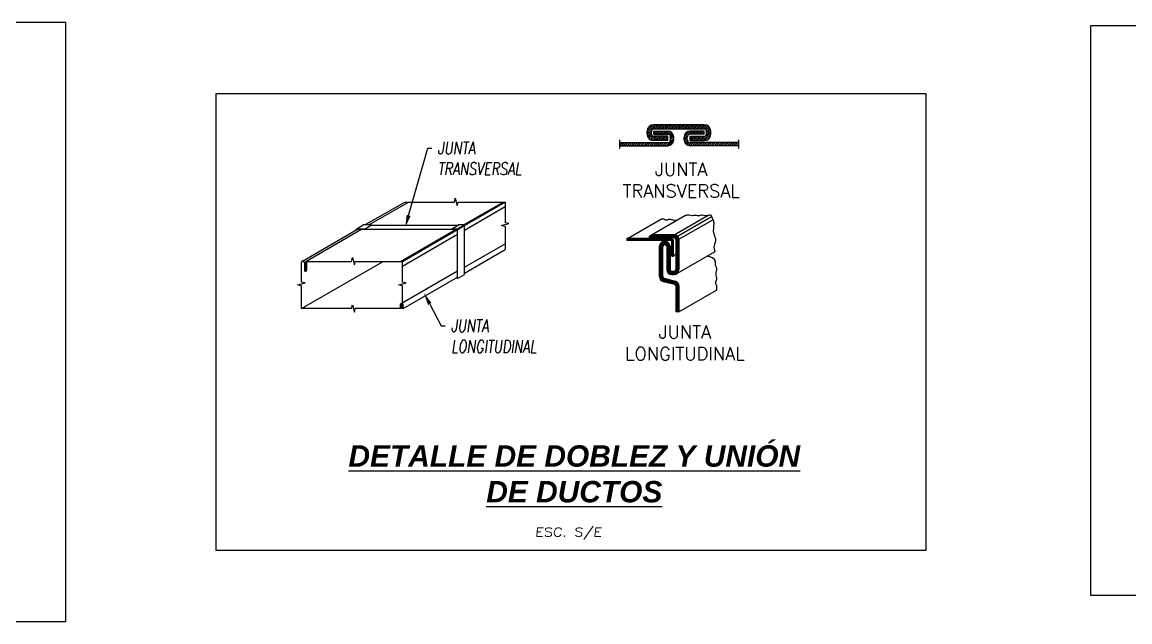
# Model space of a CAD drawing. Header units: millimetres. Extents: x 0 to 226526, y 0 to 8187996.
# Drawn here: x 226497.71 to 226514.44, y 8187907.94 to 8187916.99 of the extents above; entities that cross this region are included whole.
import ezdxf
from ezdxf import colors
from ezdxf.entities.mleader import LeaderData, LeaderLine
from ezdxf.math import Vec2, Vec3

# ---------------------------------------------------------------- set-up
doc = ezdxf.new("R2010")
doc.units = ezdxf.units.MM
for name, color, linetype in [('L-03_EQUIP-ACCES', 160, 'Continuous'), ('L12 Texto', 12, 'Continuous'), ('L3 Equipos y Ductos', 160, 'Continuous'), ('L4 Linea mediana', 191, 'Continuous'), ('L6 Linea fina', 141, 'Continuous'), ('TX-03_PRINC', 150, 'Continuous')]:
    doc.layers.add(name, color=color, linetype=linetype)
doc.styles.add('IM ANOTACIONES 1-75', font='romans.shx', dxfattribs={"height": 0.1575})
doc.styles.add('JNV ING', font='romans.shx', dxfattribs={"width": 0.75, "oblique": 8, "height": 0.15})
doc.styles.add('M9_NUM-LAM', font='', dxfattribs={"height": 0.35})
doc.styles.add('P-R', font='romans.shx', dxfattribs={"width": 1.2, "oblique": 5, "height": 0.2})
doc.styles.get('M9_NUM-LAM').set_extended_font_data('Zurich UBlkEx BT')
pattern_1 = [(45, (226349.562088, 8187786.484279), (-0.0105237376, 0.0105237376), [])]
pattern_2 = [(45, (226298.991078, 8187746.193353), (-0.0140316502, 0.0140316502), [])]

msp = doc.modelspace()

# ---------------------------------------------------------------- hatches: boundary and pattern name
at = {"layer": 'L6 Linea fina'}
h = msp.add_hatch(dxfattribs=at)
h.set_pattern_fill('ANSI31', color=256, scale=0.00625)
h.set_pattern_definition(pattern_2)
h.paths.add_polyline_path([(226507.2469, 8187915.4404, 0.4142136), (226507.1473, 8187915.3408), (226507.1473, 8187915.2994, 0.4142136), (226507.2469, 8187915.1998), (226507.4593, 8187915.1998), (226507.4593, 8187915.2662), (226507.2469, 8187915.2662, -0.4142136), (226507.2137, 8187915.2994), (226507.2137, 8187915.3408, -0.4142136), (226507.2469, 8187915.374), (226508.0091, 8187915.374, -0.4142136), (226508.0423, 8187915.3408), (226508.0423, 8187915.2994, -0.4142136), (226508.0091, 8187915.2662), (226507.7967, 8187915.2662), (226507.7967, 8187915.1998), (226508.0091, 8187915.1998, 0.4142136), (226508.1087, 8187915.2994), (226508.1087, 8187915.3408, 0.4142136), (226508.0091, 8187915.4404)])
h = msp.add_hatch(dxfattribs=at)
h.set_pattern_fill('ANSI31', color=256, scale=0.00625)
h.set_pattern_definition(pattern_2)
h.paths.add_polyline_path([(226506.7299, 8187915.1692), (226506.7299, 8187915.1227), (226507.4593, 8187915.1227, 0.4142136), (226507.5489, 8187915.2123), (226507.5489, 8187915.2537, 0.4142136), (226507.4593, 8187915.3433), (226507.2469, 8187915.3433), (226507.2469, 8187915.2968), (226507.4593, 8187915.2968, -0.4142136), (226507.5025, 8187915.2537), (226507.5025, 8187915.2123, -0.4142136), (226507.4593, 8187915.1692)])
h = msp.add_hatch(dxfattribs=at)
h.set_pattern_fill('ANSI31', color=256, scale=0.00625)
h.set_pattern_definition(pattern_2)
h.paths.add_polyline_path([(226508.5261, 8187915.1227), (226508.5261, 8187915.1692), (226507.7967, 8187915.1692, -0.4142136), (226507.7535, 8187915.2123), (226507.7535, 8187915.2537, -0.4142136), (226507.7967, 8187915.2968), (226508.0091, 8187915.2968), (226508.0091, 8187915.3433), (226507.7967, 8187915.3433, 0.4142136), (226507.7071, 8187915.2537), (226507.7071, 8187915.2123, 0.4142136), (226507.7967, 8187915.1227)])
h = msp.add_hatch(dxfattribs=at)
h.set_pattern_fill('ANSI31', color=256, scale=0.004687)
h.set_pattern_definition(pattern_1)
h.paths.add_polyline_path([(226507.5047, 8187913.6935, -0.4142136), (226507.5197, 8187913.6786), (226507.5197, 8187913.4574), (226507.5471, 8187913.4574), (226507.5471, 8187913.6786, 0.4142136), (226507.5047, 8187913.7209), (226506.8413, 8187913.7209), (226506.8413, 8187913.6935)])
h = msp.add_hatch(dxfattribs=at)
h.set_pattern_fill('ANSI31', color=256, scale=0.004687)
h.set_pattern_definition(pattern_1)
h.paths.add_polyline_path([(226507.6285, 8187913.7099, 0.4378921), (226507.5538, 8187913.7763), (226507.2142, 8187913.7763), (226507.1841, 8187913.7569), (226507.1841, 8187913.7348), (226507.5538, 8187913.7348, -0.4142136), (226507.5787, 8187913.7099), (226507.5787, 8187913.2534, -0.4142136), (226507.5538, 8187913.2285), (226507.5179, 8187913.2285, -0.4142135), (226507.493, 8187913.2534), (226507.493, 8187913.6051, 0.4142136), (226507.4183, 8187913.6798), (226507.4105, 8187913.6798, 0.4142136), (226507.3358, 8187913.6051), (226507.3358, 8187913.1464, 0.3425229), (226507.392, 8187913.0741), (226507.56, 8187913.031, -0.3425229), (226507.5787, 8187913.0069), (226507.5787, 8187912.6159), (226507.6285, 8187912.6159), (226507.6285, 8187913.0069, 0.3425229), (226507.5724, 8187913.0793), (226507.4043, 8187913.1223, -0.3425229), (226507.3856, 8187913.1464), (226507.3856, 8187913.6051, -0.4142136), (226507.4105, 8187913.63), (226507.4183, 8187913.63, -0.4142136), (226507.4432, 8187913.6051), (226507.4432, 8187913.2534, 0.4142136), (226507.5179, 8187913.1787), (226507.5538, 8187913.1787, 0.4142136), (226507.6285, 8187913.2534)])

# ---------------------------------------------------------------- linework, layer by layer
at = {"layer": 'L3 Equipos y Ductos'}
for p, q in [((226508.0091, 8187915.4404), (226507.2469, 8187915.4404)), ((226508.0091, 8187915.374), (226507.2469, 8187915.374)), ((226507.1473, 8187915.2994), (226507.1473, 8187915.3408)), ((226507.2137, 8187915.2994), (226507.2137, 8187915.3408)), ((226507.2469, 8187915.3433), (226507.4593, 8187915.3433)), ((226507.2469, 8187915.2968), (226507.2469, 8187915.3433)), ((226507.2469, 8187915.2968), (226507.4593, 8187915.2968)), ((226507.4593, 8187915.2662), (226507.2469, 8187915.2662)), ((226507.4593, 8187915.1998), (226507.2469, 8187915.1998)), ((226507.4593, 8187915.1998), (226507.4593, 8187915.2662)), ((226507.5025, 8187915.2123), (226507.5025, 8187915.2537)), ((226507.5489, 8187915.2123), (226507.5489, 8187915.2537)), ((226507.7071, 8187915.2123), (226507.7071, 8187915.2537)), ((226507.7535, 8187915.2123), (226507.7535, 8187915.2537)), ((226508.0091, 8187915.3433), (226507.7967, 8187915.3433)), ((226508.0091, 8187915.2968), (226507.7967, 8187915.2968)), ((226507.7967, 8187915.1998), (226507.7967, 8187915.2662)), ((226507.7967, 8187915.2662), (226508.0091, 8187915.2662)), ((226507.7967, 8187915.1998), (226508.0091, 8187915.1998)), ((226508.0091, 8187915.2968), (226508.0091, 8187915.3433)), ((226508.0423, 8187915.2994), (226508.0423, 8187915.3408)), ((226508.1087, 8187915.2994), (226508.1087, 8187915.3408)), ((226506.7299, 8187915.1692), (226507.4593, 8187915.1692)), ((226506.7299, 8187915.1227), (226507.4593, 8187915.1227)), ((226508.5261, 8187915.1692), (226507.7967, 8187915.1692)), ((226508.5261, 8187915.1227), (226507.7967, 8187915.1227)), ((226502.8863, 8187913.9266), (226503.4871, 8187914.2734)), ((226502.9446, 8187913.9266), (226503.5454, 8187914.2734)), ((226503.4871, 8187914.2734), (226504.2367, 8187914.2734)), ((226504.2925, 8187914.2734), (226505.0061, 8187914.2734)), ((226504.373, 8187913.9266), (226504.9738, 8187914.2734)), ((226504.3903, 8187913.9178), (226505.0061, 8187914.2734)), ((226504.3903, 8187913.8481), (226505.0061, 8187914.2037)), ((226505.0061, 8187914.2734), (226505.0061, 8187913.9609)), ((226506.8504, 8187913.7209), (226507.3636, 8187914.0172)), ((226507.2142, 8187913.7763), (226507.7274, 8187914.0726)), ((226507.5538, 8187913.7763), (226508.0671, 8187914.0726)), ((226507.6057, 8187913.7594), (226508.1189, 8187914.0557)), ((226501.9418, 8187913.3812), (226502.7651, 8187913.8565)), ((226501.9928, 8187913.377), (226502.8233, 8187913.8565)), ((226502.7547, 8187913.8653), (226502.8609, 8187913.9266)), ((226502.8801, 8187913.8653), (226502.7547, 8187913.8653)), ((226502.7547, 8187913.8653), (226502.7547, 8187913.8505)), ((226502.7616, 8187913.8565), (226502.7767, 8187913.8653)), ((226504.2841, 8187913.8565), (226502.7616, 8187913.8565)), ((226502.9863, 8187913.9266), (226502.8609, 8187913.9266)), ((226502.8801, 8187913.8653), (226502.9863, 8187913.9266)), ((226504.2825, 8187913.9178), (226502.9712, 8187913.9178)), ((226503.4213, 8187913.377), (226504.2518, 8187913.8565)), ((226503.4536, 8187913.377), (226504.2841, 8187913.8565)), ((226504.1914, 8187913.8653), (226504.2976, 8187913.9266)), ((226504.2766, 8187913.8653), (226504.1914, 8187913.8653)), ((226504.2814, 8187913.8674), (226504.3795, 8187913.924)), ((226504.2841, 8187913.1165), (226504.2841, 8187913.8578)), ((226504.2858, 8187913.8643), (226504.3838, 8187913.9209)), ((226504.2891, 8187913.8608), (226504.3871, 8187913.9174)), ((226504.3828, 8187913.9266), (226504.2976, 8187913.9266)), ((226504.3903, 8187913.1778), (226504.3903, 8187913.9191)), ((226505.0061, 8187913.9052), (226505.0061, 8187913.5558)), ((226507.6285, 8187913.7099), (226508.1417, 8187914.0062)), ((226503.4536, 8187913.3073), (226504.2841, 8187913.7868)), ((226507.5047, 8187913.7209), (226506.8413, 8187913.7209)), ((226506.8413, 8187913.7209), (226506.8413, 8187913.6935)), ((226507.5047, 8187913.6935), (226506.8413, 8187913.6935)), ((226507.1841, 8187913.7569), (226507.2142, 8187913.7763)), ((226507.1841, 8187913.7348), (226507.1841, 8187913.7569)), ((226507.5538, 8187913.7348), (226507.1841, 8187913.7348)), ((226507.5538, 8187913.7763), (226507.2142, 8187913.7763)), ((226507.4105, 8187913.6798), (226507.4183, 8187913.6798)), ((226507.5197, 8187913.4574), (226507.5197, 8187913.6786)), ((226507.5471, 8187913.4574), (226507.5471, 8187913.6786)), ((226507.5787, 8187913.7099), (226507.5787, 8187913.2534)), ((226507.6285, 8187913.7099), (226507.6285, 8187913.2534)), ((226504.3903, 8187913.288), (226505.0061, 8187913.6435)), ((226504.3903, 8187913.2002), (226505.0061, 8187913.5558)), ((226507.3358, 8187913.1464), (226507.3358, 8187913.6051)), ((226507.3856, 8187913.1464), (226507.3856, 8187913.6051)), ((226507.4105, 8187913.63), (226507.4183, 8187913.63)), ((226507.4432, 8187913.6051), (226507.4432, 8187913.2534)), ((226507.493, 8187913.6051), (226507.493, 8187913.2534)), ((226507.6067, 8187913.2006), (226508.1725, 8187913.5273)), ((226501.9285, 8187912.6648), (226503.1621, 8187913.377)), ((226501.9285, 8187913.0646), (226501.9285, 8187913.3617)), ((226501.9723, 8187913.3611), (226501.9723, 8187913.238)), ((226501.9928, 8187913.377), (226502.6842, 8187913.377)), ((226501.9928, 8187913.377), (226501.9928, 8187913.238)), ((226502.0019, 8187913.377), (226502.0019, 8187913.238)), ((226502.74, 8187913.377), (226503.4536, 8187913.377)), ((226503.4536, 8187913.0646), (226503.4536, 8187913.377)), ((226507.5197, 8187913.4574), (226507.5471, 8187913.4574)), ((226507.5471, 8187913.4574), (226507.5787, 8187913.4891)), ((226501.9928, 8187913.238), (226502.0019, 8187913.2433)), ((226503.4237, 8187912.7387), (226504.2841, 8187913.2354)), ((226504.2841, 8187913.1165), (226504.3903, 8187913.1778)), ((226507.5179, 8187913.2285), (226507.5538, 8187913.2285)), ((226507.5179, 8187913.1787), (226507.5538, 8187913.1787)), ((226503.4629, 8187912.6648), (226504.2841, 8187913.1389)), ((226507.392, 8187913.0741), (226507.56, 8187913.031)), ((226507.4043, 8187913.1223), (226507.5724, 8187913.0793)), ((226501.9285, 8187912.6648), (226501.9285, 8187913.0088)), ((226503.4536, 8187912.7559), (226503.4536, 8187913.0088)), ((226507.5787, 8187913.0069), (226507.5787, 8187912.6159)), ((226507.6285, 8187913.0069), (226507.6285, 8187912.6159)), ((226507.6285, 8187912.6159), (226508.1944, 8187912.9426)), ((226503.4237, 8187912.6786), (226503.4237, 8187912.7387)), ((226503.4416, 8187912.6786), (226503.4416, 8187912.728)), ((226503.4519, 8187912.6648), (226503.4519, 8187912.7319)), ((226503.4629, 8187912.6648), (226503.4629, 8187912.728)), ((226502.6842, 8187912.6648), (226501.9285, 8187912.6648)), ((226503.4519, 8187912.6648), (226502.74, 8187912.6648)), ((226507.6285, 8187912.6159), (226507.5787, 8187912.6159))]:
    msp.add_line(p, q, dxfattribs=at)
for points in [[(226504.2367, 8187914.2734), (226504.2502, 8187914.3296), (226504.2796, 8187914.2194), (226504.2925, 8187914.2734)], [(226505.0061, 8187913.9052), (226504.9499, 8187913.9187), (226505.0601, 8187913.9481), (226505.0061, 8187913.9609)], [(226502.6842, 8187913.377), (226502.6977, 8187913.4333), (226502.7271, 8187913.3231), (226502.74, 8187913.377)], [(226501.9285, 8187913.0088), (226501.8723, 8187913.0223), (226501.9825, 8187913.0517), (226501.9285, 8187913.0646)], [(226503.4536, 8187913.0088), (226503.3974, 8187913.0223), (226503.5076, 8187913.0517), (226503.4536, 8187913.0646)], [(226502.6842, 8187912.6648), (226502.6977, 8187912.721), (226502.7271, 8187912.6109), (226502.74, 8187912.6648)]]:
    msp.add_lwpolyline(points, dxfattribs=at)
for centre, radius, start, end in [((226507.2469, 8187915.3408), 0.0996, 90, 180), ((226507.2469, 8187915.3408), 0.0332, 90, 180), ((226508.0091, 8187915.3408), 0.0996, 0, 90), ((226508.0091, 8187915.3408), 0.0332, 0, 90), ((226507.2469, 8187915.2994), 0.0996, 180, 270), ((226507.2469, 8187915.2994), 0.0332, 180, 270), ((226507.4593, 8187915.2537), 0.0896, 0, 90), ((226507.4593, 8187915.2537), 0.0432, 0, 90), ((226507.4593, 8187915.2123), 0.0432, 270, 0), ((226507.4593, 8187915.2123), 0.0896, 270, 0), ((226507.7967, 8187915.2537), 0.0896, 90, 180), ((226507.7967, 8187915.2123), 0.0896, 180, 270), ((226507.7967, 8187915.2537), 0.0432, 90, 180), ((226507.7967, 8187915.2123), 0.0432, 180, 270), ((226508.0091, 8187915.2994), 0.0996, 270, 0), ((226508.0091, 8187915.2994), 0.0332, 270, 0), ((226504.2766, 8187913.8578), 0.00747, 0, 90), ((226504.3828, 8187913.9191), 0.00747, 0, 90), ((226507.4105, 8187913.6051), 0.0747, 90, 180), ((226507.4183, 8187913.6051), 0.0747, 0, 90), ((226507.5047, 8187913.6786), 0.0423, 0, 90), ((226507.5047, 8187913.6786), 0.0149, 0, 90), ((226507.5606, 8187913.7086), 0.068, 1.08028, 95.6732), ((226507.5538, 8187913.7099), 0.0249, 0, 90), ((226507.4105, 8187913.6051), 0.0249, 90, 180), ((226507.4183, 8187913.6051), 0.0249, 0, 90), ((226501.9504, 8187913.3611), 0.0219, 0, 180), ((226501.9871, 8187913.238), 0.0148, 180, 0), ((226507.5179, 8187913.2534), 0.0747, 180, 270), ((226507.5179, 8187913.2534), 0.0249, 180, 270), ((226507.5538, 8187913.2534), 0.0747, 270, 0), ((226507.5538, 8187913.2534), 0.0249, 270, 0), ((226507.4105, 8187913.1464), 0.0747, 180, 255.63003), ((226507.4105, 8187913.1464), 0.0249, 180, 255.63003), ((226507.5538, 8187913.0069), 0.0249, 0, 75.63003), ((226507.5538, 8187913.0069), 0.0747, 0, 75.63003), ((226503.4327, 8187912.6786), 0.00898, 180, 0), ((226503.4523, 8187912.728), 0.0106, 0, 180)]:
    msp.add_arc(centre, radius, start, end, dxfattribs=at)
for points, knots in [([(226507.3636, 8187914.0172), (226507.3763, 8187914.0205), (226507.3993, 8187914.0264), (226507.4331, 8187913.9882), (226507.487, 8187914.0302), (226507.5444, 8187913.9947), (226507.5847, 8187913.9998), (226507.606, 8187914.0025)], [0, 0, 0, 0, 0.10938233, 0.19754099, 0.39276161, 0.56164646, 0.7516086, 0.7516086, 0.7516086, 0.7516086]), ([(226507.7274, 8187914.0726), (226507.7464, 8187914.0781), (226507.7788, 8187914.0875), (226507.8254, 8187914.0609), (226507.875, 8187914.0866), (226507.9277, 8187914.0565), (226507.9772, 8187914.0887), (226508.0227, 8187914.0659), (226508.0523, 8187914.0703), (226508.0671, 8187914.0726)], [0, 0, 0, 0, 0.1708089, 0.2921324, 0.4434957, 0.6186701, 0.7728168, 0.9066403, 1.0392239, 1.0392239, 1.0392239, 1.0392239]), ([(226508.0671, 8187914.0726), (226508.0876, 8187914.0782), (226508.1154, 8187914.0858), (226508.1196, 8187914.0412), (226508.1483, 8187914.0049), (226508.1602, 8187913.9173), (226508.1299, 8187913.8183), (226508.2027, 8187913.7035), (226508.1389, 8187913.6087), (226508.1725, 8187913.5273), (226508.1725, 8187913.5273), (226508.1725, 8187913.5273)], [0, 0, 0, 0, 0.1913421, 0.2593614, 0.4784178, 0.7478771, 1.28073, 1.6770686, 2.1667273, 2.7444598, 3.0339121, 3.0339121, 3.0339121, 3.0339121]), ([(226508.1944, 8187912.9426), (226508.1995, 8187912.9635), (226508.2087, 8187913.0006), (226508.1732, 8187913.0552), (226508.2132, 8187913.1159), (226508.1748, 8187913.1899), (226508.2136, 8187913.262), (226508.1708, 8187913.3193), (226508.1974, 8187913.4166), (226508.1111, 8187913.4405), (226508.0509, 8187913.4571)], [0, 0, 0, 0, 0.1865659, 0.3321504, 0.5264045, 0.7431006, 1.015409, 1.1454161, 1.3403316, 1.7901264, 1.7901264, 1.7901264, 1.7901264])]:
    msp.add_open_spline(points, degree=3, knots=knots, dxfattribs=at)
at = {"layer": 'L4 Linea mediana'}
for p, q in [((226506.7299, 8187915.2106), (226506.7299, 8187915.0818)), ((226508.5261, 8187915.2106), (226508.5261, 8187915.0818))]:
    msp.add_line(p, q, dxfattribs=at)
at = {"layer": 'L4 Linea mediana', "ltscale": 2}
for points in [[(226487.9211, 8187916.988), (226498.3659, 8187916.988), (226498.3659, 8187907.9361), (226487.9211, 8187907.9361)], [(226513.8493, 8187916.9397), (226525.4101, 8187916.9397), (226525.4101, 8187908.332), (226513.8493, 8187908.332)], [(226500.6415, 8187915.9088), (226511.3536, 8187915.9088), (226511.3536, 8187909.0153), (226500.6415, 8187909.0153)]]:
    msp.add_lwpolyline(points, close=True, dxfattribs=at)

# ---------------------------------------------------------------- texts
at = {"layer": 'L-03_EQUIP-ACCES', "ltscale": 1.5, "style": 'P-R', "oblique": 5, "width": 1.2}
msp.add_text('ESC. S/E', height=0.13361, dxfattribs=at).set_placement((226505.4529, 8187909.2236))
at = {"layer": 'L12 Texto', "char_height": 0.196875, "width": 1.980214, "attachment_point": 5, "style": 'IM ANOTACIONES 1-75'}
for s, insert in [('JUNTA TRANSVERSAL', (226507.6621, 8187914.6045)), ('JUNTA LONGITUDINAL', (226507.7176, 8187912.148))]:
    msp.add_mtext(s, dxfattribs=dict(at, insert=insert))
at = {"layer": 'TX-03_PRINC', "ltscale": 1.5, "insert": (226506.0475, 8187910.6011), "char_height": 0.323136, "attachment_point": 2, "style": 'M9_NUM-LAM'}
msp.add_mtext('\\pxqc;{\\fArial|b1|i1|c0|p34;\\LDETALLE DE DOBLEZ Y UNIÓN\\PDE DUCTOS}', dxfattribs=at)

# ---------------------------------------------------------------- leaders
at = {"layer": 'L6 Linea fina'}
ml = msp.add_multileader_mtext('Standard', dxfattribs=at)
ml.set_content('\\A1;JUNTA\\PTRANSVERSAL', color=12, style='JNV ING')
ml.set_leader_properties(color=256, linetype='ByLayer', lineweight=-1)
ml.build(insert=Vec2(0, 0))
ml.multileader.update_dxf_attribs({"dogleg_length": 0.05, "arrow_head_size": 0.1875})
ctx = ml.context
ctx.base_point, ctx.char_height, ctx.arrow_head_size, ctx.landing_gap_size, ctx.plane_origin = Vec3(226503.8965, 8187915.0879), 0.1875, 0.1875, 0.0875, Vec3(226503.4971, 8187915.2597)
notes = []
notes.append((ctx, [(0, (1, 1, 0), (226503.834, 8187915.0879), (1, 0), 0.0625, [(0, [(226503.4948, 8187913.8905)], 0, [])])]))
ctx.mtext.insert, ctx.mtext.flow_direction = Vec3(226503.984, 8187915.1817), 5
ml = msp.add_multileader_mtext('Standard', dxfattribs=at)
ml.set_content('\\A1;JUNTA\\PLONGITUDINAL', color=12, style='JNV ING')
ml.set_leader_properties(color=256, linetype='ByLayer', lineweight=-1)
ml.build(insert=Vec2(0, 0))
ml.multileader.update_dxf_attribs({"dogleg_length": 0.05, "arrow_head_size": 0.1875})
ctx = ml.context
ctx.base_point, ctx.char_height, ctx.arrow_head_size, ctx.landing_gap_size, ctx.plane_origin = Vec3(226504.0995, 8187912.4041), 0.1875, 0.1875, 0.0875, Vec3(226503.7002, 8187912.5759)
notes.append((ctx, [(0, (1, 1, 0), (226504.037, 8187912.4041), (1, 0), 0.0625, [(0, [(226503.7779, 8187912.8995)], 0, [])])]))
ctx.mtext.insert, ctx.mtext.flow_direction = Vec3(226504.187, 8187912.4979), 5
for ctx, leaders in notes:
    for number, flags, end, landing, length, lines in leaders:
        leader = LeaderData()
        leader.index, (leader.has_last_leader_line, leader.has_dogleg_vector, leader.attachment_direction) = number, flags
        leader.last_leader_point, leader.dogleg_vector, leader.dogleg_length = Vec3(end), Vec3(landing), length
        for number, points, colour, breaks in lines:
            line = LeaderLine()
            line.index, line.vertices, line.color, line.breaks = number, Vec3.list(points), colors.encode_raw_color(colour), breaks
            leader.lines.append(line)
        ctx.leaders.append(leader)

doc.saveas('drawing.dxf')
